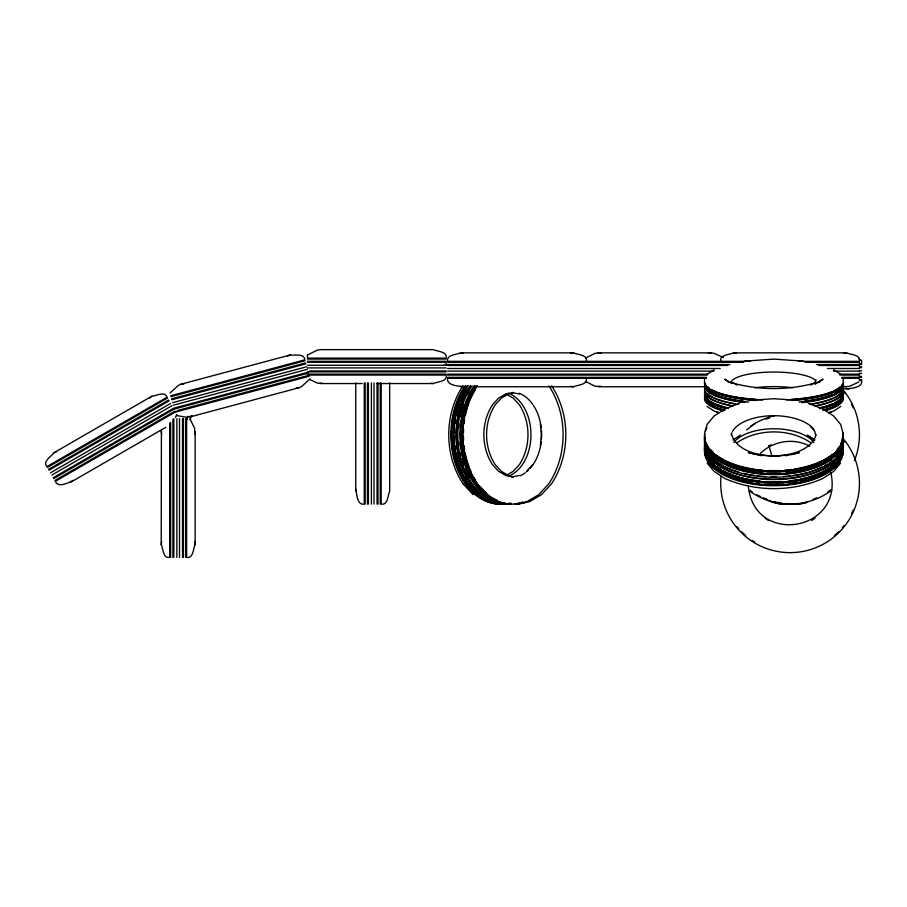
<?xml version="1.0" encoding="UTF-8"?>
<svg xmlns="http://www.w3.org/2000/svg" width="907" height="907" viewBox="0 0 907 907"><rect width="100%" height="100%" fill="white"/><g stroke="black" fill="none" stroke-linecap="round" stroke-linejoin="round"><path stroke-width="1.36" d="M540.391 445.7L541.411 434.725L540.391 423.762M816.028 434.736C808.625 462.491 739.522 463.262 731.7 434.521M169.7 423.161L169.7 557.363C162.999 558.927 163.181 548.531 161.219 544.551L161.412 430.201M161.219 544.551L161.673 541.649M194.676 434.362L194.676 428.569L189.948 418.762M195.13 431.46L195.13 544.551C193.157 548.531 193.35 558.927 186.649 557.363L186.649 418.649M364.24 382.935L364.24 504.088C357.369 505.766 356.406 493.555 356.066 489.338M704.558 433.705L707.12 424.397L714.024 416.064L725.01 408.898M186.581 420.326L187.726 416.302M190.153 419.862L191.298 415.837M816.141 379.965L814.701 382.799L810.733 385.135M462.899 385.849C444.033 414.782 444.033 454.679 462.899 483.601M585.412 358.038L595.207 353.311L598.11 352.857L711.201 352.857L714.104 353.311L723.423 357.596M840.766 406.438L833.601 411.052L828.579 412.764M175.414 417.345L176.922 414.374M840.642 463.024L833.737 471.357L822.638 478.579C792.072 491.991 755.69 491.991 725.124 478.579L714.024 471.357L707.12 463.024M526.525 471.323L532.715 464.611M53.762 452.854C51.291 456.55 42.198 461.584 46.903 466.606L167.035 397.243C165.04 390.656 156.129 396.019 151.696 396.314L53.762 452.854L56.495 451.799M149.406 398.15L151.696 396.314M175.505 411.937L55.384 481.288C57.515 488.261 69.306 482.728 73.002 480.381M746.563 430.009L755.395 423.218M760.27 453.477C773.149 440.825 793.965 437.48 809.883 446.255M732.992 439.963L740.497 435.065M737.176 442.661C757.833 428.331 789.929 428.331 810.586 442.661M818.443 382.108L823.08 379.171L814.985 384.273M707.279 374.103L714.16 369.795M508.578 393.91L501.367 398.128L495.256 404.76C483.692 422.492 483.692 446.958 495.256 464.701L501.367 471.323L507.376 474.849M526.922 501.616L538.724 494.7L548.939 483.601C567.805 454.679 567.805 414.782 548.939 385.849M47.379 467.422L167.5 398.06M48.502 469.373L168.634 400.021M48.978 470.189L169.099 400.837M50.486 472.808L170.607 403.445M51.801 475.087L171.933 405.735M53.309 477.694L173.441 408.343M53.785 478.511L173.906 409.159M54.908 480.472L175.04 411.12M70.712 482.218L165.766 427.344M506.14 475.472L513.203 471.323L519.314 464.701C530.878 446.958 530.878 422.492 519.314 404.76L513.203 398.128L506.14 393.989M170.777 395.747L304.763 359.852C304.537 352.97 294.548 355.85 290.195 354.977L180.958 384.239L178.271 385.43L170.051 393.014M287.508 356.156L290.195 354.977M176.502 415.542L186.819 417.322L192.42 415.814M189.733 417.005L298.97 387.731L301.657 386.541L309.888 378.956M858.838 382.028L849.519 386.314L844.689 386.767M818.001 382.346L820.336 381.428C790.598 390.951 757.164 390.951 727.425 381.428L729.761 382.346M725.124 408.83L739.398 403.354M828.975 412.662L831.526 411.721M171.026 396.654L305.013 360.759M171.604 398.842L305.591 362.947M171.854 399.749L305.84 363.854M172.636 402.663L306.611 366.768M173.316 405.214L307.303 369.308M174.099 408.127L308.074 372.221M174.337 409.034L308.323 373.128M177.205 410.61L308.913 375.317M175.164 412.129L309.151 376.224M785.825 455.768L788.296 455.246M790.768 454.736L799.35 452.616C782.718 457.003 765.043 457.003 748.411 452.616L761.937 455.768M511.741 476.912L519.462 475.472M516.82 504.054L529.507 501.696L541.456 494.7L551.671 483.601C570.537 454.679 570.537 414.782 551.671 385.849M586.376 361.337C587.94 354.637 577.544 354.818 573.564 352.857L460.473 352.857C456.493 354.818 446.097 354.637 447.661 361.337L750.18 361.337M310.217 379.716L317.337 383.094L322.178 383.253M570.662 353.311L573.564 352.857M376.79 383.548L433.331 383.548C437.31 381.575 447.707 381.768 446.142 375.067L307.428 375.067M706.451 378.287L447.661 378.287C446.017 385.396 458.999 386.495 463.375 386.314M708.299 353.311L711.201 352.857M798.364 361.337L859.428 361.337C860.992 354.637 850.607 354.818 846.616 352.857L733.536 352.857C729.545 354.818 719.16 354.637 720.725 361.337M477.037 386.767L573.564 386.767C577.544 384.795 587.94 384.987 586.376 378.287M585.332 381.359L595.207 386.314L601.012 386.314M843.714 353.311L846.616 352.857M842.671 388.99C847.172 388.82 863.419 388.525 861.65 380.509L859.292 380.509M180.958 384.239L183.883 383.933M296.056 388.049L298.97 387.731M744.159 361.156L773.875 359.104L803.602 361.156M756.03 399.908L773.875 398.729L791.732 399.908M779.192 456.198L769.896 456.289M444.022 365.022L448.228 364.977M307.428 359.059L446.142 359.059M307.428 361.315L446.142 361.315M307.428 362.256L446.142 362.256L446.142 365.272M447.661 362.278L743.649 362.278M805.087 362.278L859.428 362.278M859.292 363.548L861.65 363.548L861.65 360.725L858.861 358.911M447.661 364.535L730.01 364.535M816.391 364.535L861.65 364.501M307.428 365.272L443.772 365.272M447.661 365.476L727.97 365.476M818.84 365.476L859.428 365.476M859.292 366.757L861.65 366.757M859.292 367.698L861.65 367.698M307.428 367.913L446.142 367.913M447.661 368.491L720.26 368.491M827.365 368.491L859.428 368.491M859.292 370.714L861.65 370.714M309.797 370.929L446.142 370.929M447.661 371.133L714.024 371.133M833.386 371.133L859.428 371.133M307.428 371.87L446.142 371.87M859.292 373.355L861.65 373.355M307.428 374.126L446.142 374.126M447.661 374.149L707.834 374.149M839.916 374.149L859.428 374.149M447.661 375.09L707.222 375.09M839.916 375.09L859.428 375.09M859.292 376.36L861.65 376.36M447.661 377.346L706.451 377.346M841.877 377.346L861.65 377.312M841.877 378.287L859.428 378.287M859.292 379.568L861.65 379.568M320.239 383.548L362.154 383.548M460.473 386.767L462.4 386.767M598.11 386.767L703.628 386.767M511.911 392.572L513.419 392.55L505.845 393.91L498.635 398.128L492.524 404.76C480.959 422.492 480.959 446.958 492.524 464.701L498.635 471.323L505.845 475.551L513.419 476.912L511.911 476.878M733.536 352.857L736.427 353.311M843.714 386.314L846.616 386.767M846.9 388.684L848.839 388.99M598.11 352.857L601.012 353.311M460.473 352.857L463.375 353.311M570.662 386.314L573.564 386.767M431.392 383.253L433.331 383.548M511.741 392.55L519.462 393.989M719.183 412.764L714.16 411.052L706.995 406.438M716.235 411.721L718.786 412.662M808.352 403.354L822.638 408.83M833.601 369.795L840.483 374.103M732.777 382.482L737.028 385.135M731.62 383.548L724.682 379.171L729.319 382.108M822.751 408.898L833.737 416.064L840.642 424.397L843.204 433.705M807.264 435.065L814.758 439.963M809.055 436.301L814.701 439.986M462.967 483.692L473.114 494.7M810.586 426.347L814.826 431.46L815.699 435.213M768.921 445.7L771.914 455.926M194.676 541.649L195.13 544.551M161.219 431.46L161.673 434.362M830.789 472.377C844.281 531.615 754.023 546.513 748.286 486.016M843.238 379.511L843.238 382.244A69.351 17.947 0 0 1 786.403 399.896M704.524 379.511L704.524 382.244A69.351 17.947 0 0 0 762.742 399.953M389.67 382.935L389.67 491.277C387.708 495.256 387.901 505.653 381.201 504.088L381.201 382.935M380.26 382.935L380.26 504.088M377.992 382.935L377.992 504.088M377.051 382.935L377.051 504.088M374.035 382.935L374.035 504.088M371.405 382.935L371.405 504.088M368.389 382.935L368.389 504.088M367.448 382.935L367.448 504.088M365.181 382.935L365.181 504.088M355.759 382.935L355.759 491.277M185.708 418.649L185.708 557.363M183.452 418.649L183.452 557.363M182.511 418.649L182.511 557.363M179.495 418.649L179.495 557.363M176.854 418.649L176.854 557.363M173.838 418.649L173.838 557.363M172.897 419.453L172.897 557.363M170.641 422.401L170.641 557.363M526.105 502.161A69.351 49.046 90 0 1 514.643 504.088M525.436 502.161A69.351 49.046 90 0 1 517.818 503.873M511.242 504.088A69.351 49.046 90 0 1 465.937 461.266A69.351 49.046 90 0 1 476.572 385.69M522.704 502.161A69.351 49.046 90 0 1 515.085 503.873M509.643 504.088A69.351 49.046 90 0 1 464.339 461.266A69.351 49.046 90 0 1 474.973 385.69M474.633 482.15A68.558 48.479 90 0 1 473.216 479.939M469.928 474.032A68.558 48.479 90 0 1 467.672 469.01M466.289 465.382A68.558 48.479 90 0 1 465.053 461.606M464.316 459.033A68.558 48.479 90 0 1 462.366 449.804M461.652 444.362A68.558 48.479 90 0 1 461.334 440.224M461.414 427.843A68.558 48.479 90 0 1 461.652 425.088M462.819 416.982A68.558 48.479 90 0 1 464.316 410.429M465.053 407.855A68.558 48.479 90 0 1 466.289 404.08M468.76 397.912A68.558 48.479 90 0 1 469.928 395.418M504.984 504.088A69.351 49.046 90 0 1 459.679 461.266A69.351 49.046 90 0 1 470.314 385.69M502.852 504.088A69.351 49.046 90 0 1 457.547 461.266A69.351 49.046 90 0 1 468.182 385.69M490.676 499.36A68.558 48.479 90 0 1 488.295 498.068M469.044 477.649A68.558 48.479 90 0 1 464.872 469.01M463.488 465.382A68.558 48.479 90 0 1 461.527 459.033M460.869 456.414A68.558 48.479 90 0 1 460.03 452.468M459.01 445.734A68.558 48.479 90 0 1 458.625 441.607M458.625 427.843A68.558 48.479 90 0 1 459.01 423.716M460.03 416.982A68.558 48.479 90 0 1 463.488 404.08M467.751 394.194A68.558 48.479 90 0 1 469.044 391.813M486.696 493.272A68.558 48.479 -90 0 1 480.154 486.526M475.472 479.939A68.558 48.479 -90 0 1 474.112 477.649M471.028 471.549A68.558 48.479 -90 0 1 469.928 469.01M468.998 466.606A68.558 48.479 -90 0 1 465.087 452.468M464.622 449.804A68.558 48.479 -90 0 1 464.067 445.734M463.59 440.224A68.558 48.479 -90 0 1 463.443 436.097M463.443 433.365A68.558 48.479 -90 0 1 463.59 429.226M464.067 423.716A68.558 48.479 -90 0 1 464.622 419.646M465.348 415.667A68.558 48.479 -90 0 1 468.998 402.855M469.928 400.452A68.558 48.479 -90 0 1 475.472 389.511M511.242 503.283A68.558 48.479 -90 0 1 508.725 503.192M497.49 500.46A68.558 48.479 -90 0 1 488.102 494.973M487.014 494.1A68.558 48.479 -90 0 1 462.785 436.097M462.785 433.365A68.558 48.479 -90 0 1 476.232 387.312M496.435 500.947A68.558 48.479 -90 0 1 494.02 499.938M491.617 498.737A68.558 48.479 -90 0 1 489.258 497.353M486.957 495.8A68.558 48.479 -90 0 1 480.869 490.574M478.114 487.581A68.558 48.479 -90 0 1 460.597 430.61M460.756 427.843A68.558 48.479 -90 0 1 474.701 386.257M504.984 503.283A68.558 48.479 -90 0 1 498.657 502.693M496.14 502.127A68.558 48.479 -90 0 1 458.693 455.053A68.558 48.479 -90 0 1 470.71 386.257M508.986 504.088A69.351 49.046 -90 0 1 463.67 461.266A69.351 49.046 -90 0 1 474.304 385.69M506.854 504.088A69.351 49.046 -90 0 1 461.538 461.266A69.351 49.046 -90 0 1 472.173 385.69M523.373 502.161A69.351 49.046 90 0 1 469.123 468.624A69.351 49.046 90 0 1 477.241 385.69M519.11 393.241A42.958 30.373 -90 0 1 532.726 404.352M533.407 405.361A42.958 30.373 -90 0 1 541.207 427.73M541.479 430.53A42.958 30.373 -90 0 1 541.479 438.931M541.207 441.732A42.958 30.373 -90 0 1 530.187 468.307M528.35 470.223A42.958 30.373 -90 0 1 526.434 471.923M525.278 472.819A42.958 30.373 -90 0 1 520.369 475.699M502.183 504.088A69.351 49.046 -90 0 1 456.879 461.266A69.351 49.046 -90 0 1 467.513 385.69M500.585 504.088A69.351 49.046 90 0 1 455.28 461.266A69.351 49.046 90 0 1 465.915 385.69M499.927 504.088A69.351 49.046 90 0 1 454.611 461.266A69.351 49.046 90 0 1 465.246 385.69M487.376 500.947A68.558 48.479 90 0 1 484.962 499.938M482.558 498.737A68.558 48.479 90 0 1 480.2 497.353M477.898 495.8A68.558 48.479 90 0 1 471.81 490.574M469.055 487.581A68.558 48.479 90 0 1 451.539 430.61M451.697 427.843A68.558 48.479 90 0 1 465.642 386.257M502.183 503.283A68.558 48.479 90 0 1 499.666 503.192M488.431 500.46A68.558 48.479 90 0 1 479.043 494.973M477.955 494.1A68.558 48.479 90 0 1 453.727 436.097M453.727 433.365A68.558 48.479 90 0 1 467.173 387.312M465.574 482.15A68.558 48.479 90 0 1 464.157 479.939M460.869 474.032A68.558 48.479 90 0 1 458.613 469.01M457.23 465.382A68.558 48.479 90 0 1 455.994 461.606M455.257 459.033A68.558 48.479 90 0 1 453.307 449.804M452.593 444.362A68.558 48.479 90 0 1 452.276 440.224M452.355 427.843A68.558 48.479 90 0 1 452.593 425.088M453.307 419.646A68.558 48.479 90 0 1 455.257 410.429M455.994 407.855A68.558 48.479 90 0 1 457.23 404.08M459.702 397.912A68.558 48.479 90 0 1 460.869 395.418M477.638 493.272A68.558 48.479 -90 0 1 471.096 486.526M466.413 479.939A68.558 48.479 -90 0 1 465.053 477.649M461.969 471.549A68.558 48.479 -90 0 1 460.869 469.01M459.94 466.606A68.558 48.479 -90 0 1 456.028 452.468M455.563 449.804A68.558 48.479 -90 0 1 455.008 445.734M454.532 440.224A68.558 48.479 -90 0 1 454.384 436.097M454.384 433.365A68.558 48.479 -90 0 1 454.532 429.226M455.008 423.716A68.558 48.479 -90 0 1 455.563 419.646M456.289 415.667A68.558 48.479 -90 0 1 459.94 402.855M460.869 400.452A68.558 48.479 -90 0 1 466.413 389.511M508.453 393.241A42.958 30.373 90 0 1 530.958 434.725A42.958 30.373 90 0 1 508.453 476.22M784.079 504.088A69.351 49.046 -90 0 1 765.315 498.805M786.346 504.088A69.351 49.046 90 0 1 773.648 501.718M787.015 504.088A69.351 49.046 -90 0 1 774.317 501.718M791.006 504.088A69.351 49.046 -90 0 1 784.612 503.487M784.748 504.088A69.351 49.046 -90 0 1 769.601 500.698M793.806 504.088A69.351 49.046 -90 0 1 791.255 503.986M789.147 504.088A69.351 49.046 -90 0 1 777.684 502.161M807.525 502.161A69.351 49.046 -90 0 1 790.949 503.702M795.405 504.088A69.351 49.046 90 0 1 791.573 503.873M806.867 502.161A69.351 49.046 90 0 1 804.35 502.92M801.811 503.487A69.351 49.046 90 0 1 799.237 503.873M831.254 489.542A68.558 68.558 0 0 1 827.853 491.934M816.946 497.796A68.558 68.558 0 0 1 813.069 499.315M767.073 499.315A68.558 68.558 0 0 1 763.195 497.796M760.667 496.662A68.558 68.558 0 0 1 756.994 494.769M752.288 491.934A68.558 68.558 0 0 1 750.01 490.358M844.882 393.547A68.558 68.558 0 0 0 842.286 390.293A68.558 17.743 0 0 1 834.678 397.357M851.401 404.08A68.558 68.558 0 0 1 853.147 407.855M842.898 389.783A69.351 69.351 0 0 1 854.417 460.62M831.742 490.177A69.351 69.351 0 0 1 749.545 491.004M815.087 518.203A42.958 42.958 0 0 1 811.55 520.482M768.603 520.482A42.958 42.958 0 0 1 765.066 518.203M768.603 446.085A42.958 42.958 0 0 1 771.063 444.77M843.793 439.407A69.351 69.351 0 0 1 810.053 549.699A69.351 69.351 0 0 1 721.065 476.322M750.69 426.199A69.351 69.351 0 0 1 770.791 416.664M772.129 416.29A69.351 69.351 0 0 1 774.816 415.633M853.147 510.165A68.558 68.558 0 0 1 851.401 513.929M844.043 525.561A68.558 68.558 0 0 1 842.286 527.715M838.556 531.763A68.558 68.558 0 0 1 834.508 535.493M754.624 541.955A68.558 68.558 0 0 1 752.288 540.493M745.645 535.493A68.558 68.558 0 0 1 741.597 531.763M738.774 528.758A68.558 68.558 0 0 1 736.983 526.65M765.78 419.181A68.558 68.558 0 0 1 769.703 417.832M844.882 442.106A68.558 68.558 0 0 0 843.17 439.918A69.351 34.681 0 0 1 771.301 474.61A69.351 34.681 0 0 1 704.716 437.367M843.238 451.051A69.351 34.681 0 0 1 771.301 485.698A69.351 34.681 0 0 1 704.716 448.466M842.433 451.051A68.558 34.273 0 0 1 840.71 458.681M840.097 459.917A68.558 34.273 0 0 1 773.875 485.324M772.515 485.324A68.558 34.273 0 0 1 706.088 456.164M840.097 459.101A68.558 34.273 0 0 1 838.045 462.298M835.358 465.404A68.558 34.273 0 0 1 822.354 474.474M821.198 475.041A68.558 34.273 0 0 1 808.16 479.916M806.867 480.279A68.558 34.273 0 0 1 800.11 481.9M797.31 482.445A68.558 34.273 0 0 1 788.965 483.669M783.512 484.168A68.558 34.273 0 0 1 775.247 484.508M772.515 484.508A68.558 34.273 0 0 1 764.25 484.168M758.796 483.669A68.558 34.273 0 0 1 756.132 483.34M751.858 482.694A68.558 34.273 0 0 1 740.894 480.279M739.602 479.916A68.558 34.273 0 0 1 726.564 475.041M725.407 474.474A68.558 34.273 0 0 1 722.947 473.182M720.612 471.81A68.558 34.273 0 0 1 717.369 469.645M714.512 467.377A68.558 34.273 0 0 1 710.544 463.352M843.238 450.235A69.351 34.681 0 0 1 771.301 484.882A69.351 34.681 0 0 1 704.716 447.65M843.238 448.273A69.351 34.681 0 0 1 771.301 482.932A69.351 34.681 0 0 1 704.716 445.688M842.433 448.273A68.558 34.273 0 0 1 840.71 455.915M840.097 457.151A68.558 34.273 0 0 1 774.997 482.547A68.558 34.273 0 0 1 708.276 458.216M707.664 457.151A68.558 34.273 0 0 1 706.088 453.387M840.097 456.334A68.558 34.273 0 0 1 838.045 459.532M835.358 462.627A68.558 34.273 0 0 1 822.354 471.697M821.198 472.264A68.558 34.273 0 0 1 808.16 477.15M806.867 477.513A68.558 34.273 0 0 1 800.11 479.123M797.31 479.667A68.558 34.273 0 0 1 788.965 480.903M782.14 481.492A68.558 34.273 0 0 1 765.621 481.492M760.145 481.039A68.558 34.273 0 0 1 746.268 478.828M743.547 478.193A68.558 34.273 0 0 1 740.894 477.513M739.602 477.15A68.558 34.273 0 0 1 726.564 472.264M725.407 471.697A68.558 34.273 0 0 1 722.947 470.404M720.612 469.032A68.558 34.273 0 0 1 717.369 466.867M714.512 464.599A68.558 34.273 0 0 1 710.544 460.575M842.796 443.58A69.351 34.681 0 0 1 775.179 482.127A69.351 34.681 0 0 1 704.716 444.872M843.238 444.849A69.351 34.681 0 0 1 771.301 479.508A69.351 34.681 0 0 1 704.716 442.265M842.433 444.849A68.558 34.273 0 0 1 773.875 479.123A68.558 34.273 0 0 1 705.329 444.849M842.002 446.403A68.558 34.273 0 0 1 840.71 450.201M838.805 453.579A68.558 34.273 0 0 1 836.322 456.72M832.343 460.473A68.558 34.273 0 0 1 829.349 462.706M827.15 464.146A68.558 34.273 0 0 1 824.814 465.506M822.354 466.799A68.558 34.273 0 0 1 809.554 471.833M808.16 472.252A68.558 34.273 0 0 1 793.047 475.472M790.303 475.846A68.558 34.273 0 0 1 783.512 476.504M776.619 476.81A68.558 34.273 0 0 1 771.143 476.81M765.621 476.594A68.558 34.273 0 0 1 757.458 475.846M754.715 475.472A68.558 34.273 0 0 1 743.547 473.307M738.207 471.833A68.558 34.273 0 0 1 725.407 466.799M722.947 465.506A68.558 34.273 0 0 1 710.544 455.677M843.238 442.571A69.351 34.681 0 0 1 771.301 477.218A69.351 34.681 0 0 1 704.716 439.986M842.433 439.952A68.558 34.273 0 0 1 841.673 445.065M840.097 448.829A68.558 34.273 0 0 1 770.043 474.18A68.558 34.273 0 0 1 706.088 445.065M840.097 448.013A68.558 34.273 0 0 1 837.218 452.253M831.39 457.797A68.558 34.273 0 0 1 823.601 462.74M821.198 463.942A68.558 34.273 0 0 1 786.256 472.853M780.757 473.239A68.558 34.273 0 0 1 767.005 473.239M762.878 472.966A68.558 34.273 0 0 1 725.407 463.375M724.16 462.74A68.558 34.273 0 0 1 721.768 461.402M719.489 460.008A68.558 34.273 0 0 1 717.369 458.545M713.424 455.303A68.558 34.273 0 0 1 710.544 452.253M843.238 439.135A69.351 34.681 0 0 1 771.301 473.794A69.351 34.681 0 0 1 704.716 436.562M842.796 433.297A69.351 34.681 0 0 1 775.179 471.855A69.351 34.681 0 0 1 704.716 434.6M842.433 437.185A68.558 34.273 0 0 1 840.71 444.815M840.097 446.051A68.558 34.273 0 0 1 770.043 471.402A68.558 34.273 0 0 1 706.088 442.299M842.002 440.201A68.558 34.273 0 0 1 840.71 443.999M839.485 446.312A68.558 34.273 0 0 1 837.218 449.487M832.343 454.271A68.558 34.273 0 0 1 823.601 459.962M822.354 460.597A68.558 34.273 0 0 1 794.475 469.055M791.618 469.475A68.558 34.273 0 0 1 784.884 470.2M779.385 470.529A68.558 34.273 0 0 1 768.376 470.529M762.878 470.2A68.558 34.273 0 0 1 756.132 469.475M754.715 469.27A68.558 34.273 0 0 1 725.407 460.597M724.16 459.962A68.558 34.273 0 0 1 716.371 455.031M713.424 452.536A68.558 34.273 0 0 1 710.544 449.487M842.796 432.492A69.351 34.681 0 0 1 775.179 471.039A69.351 34.681 0 0 1 704.716 433.784M705.306 431.188A69.351 34.681 0 0 1 706.893 427.39M731.167 434.941A42.958 21.473 0 0 1 731.87 432.707M732.391 431.619A42.958 21.473 0 0 1 771.63 415.735A42.958 21.473 0 0 1 813.987 429.487M733.774 442.537A42.958 21.473 0 0 1 773.875 428.762A42.958 21.473 0 0 1 813.987 442.537M843.238 398.615A69.351 17.947 0 0 1 825.676 410.554M723.446 410.939A69.351 17.947 0 0 1 704.524 398.615M842.286 399.772A68.558 17.743 0 0 1 825.075 410.418M722.686 410.418A68.558 17.743 0 0 1 705.329 398.615M840.097 402.3A68.558 17.743 0 0 1 833.25 406.574M832.241 407.016A68.558 17.743 0 0 1 825.075 409.51M722.686 409.51A68.558 17.743 0 0 1 715.521 407.016M714.512 406.574A68.558 17.743 0 0 1 707.664 402.3M843.238 397.708A69.351 17.947 0 0 1 822.921 410.395M724.84 410.395A69.351 17.947 0 0 1 704.524 397.708M843.238 395.52A69.351 17.947 0 0 1 822.921 408.218M724.84 408.218A69.351 17.947 0 0 1 704.524 395.52M842.433 395.52A68.558 17.743 0 0 1 820.007 408.649M725.407 408.071A68.558 17.743 0 0 1 705.329 395.52M842.286 395.769A68.558 17.743 0 0 1 834.678 402.81M833.25 403.49A68.558 17.743 0 0 1 820.007 407.742M725.407 407.164A68.558 17.743 0 0 1 714.512 403.49M713.083 402.81A68.558 17.743 0 0 1 705.918 396.926M843.238 394.613A69.351 17.947 0 0 1 819.316 408.173M728.446 408.173A69.351 17.947 0 0 1 704.524 394.613M842.637 389.364A69.351 17.947 0 0 1 815.438 406.075M732.323 406.075A69.351 17.947 0 0 1 704.524 391.699M842.433 391.699A68.558 17.743 0 0 1 814.962 405.905M732.799 405.905A68.558 17.743 0 0 1 705.329 391.699M833.25 398.026A68.558 17.743 0 0 1 810.926 404.08M735.475 403.853A68.558 17.743 0 0 1 714.512 398.026M713.083 397.357A68.558 17.743 0 0 1 707.664 393.751M843.238 389.148A69.351 17.947 0 0 1 809.962 404.488M737.799 404.488A69.351 17.947 0 0 1 704.524 389.148M843.238 386.246A69.351 17.947 0 0 1 801.822 402.674M744.556 402.504A69.351 17.947 0 0 1 704.524 386.246M842.286 387.402A68.558 17.743 0 0 1 802.865 402.323M744.896 402.323A68.558 17.743 0 0 1 705.329 386.246M842.286 386.484A68.558 17.743 0 0 1 834.678 393.525M833.25 394.205A68.558 17.743 0 0 1 823.737 397.515M822.354 397.878A68.558 17.743 0 0 1 804.214 401.245M743.547 401.245A68.558 17.743 0 0 1 725.407 397.878M724.024 397.515A68.558 17.743 0 0 1 708.492 390.668M843.238 385.328A69.351 17.947 0 0 1 799.01 402.062M748.751 402.062A69.351 17.947 0 0 1 704.524 385.328M843.238 383.151A69.351 17.947 0 0 1 791.834 400.486M755.928 400.486A69.351 17.947 0 0 1 704.524 383.151M842.286 384.307A68.558 17.743 0 0 1 791.618 400.282M756.132 400.282A68.558 17.743 0 0 1 705.329 383.151M840.097 386.836A68.558 17.743 0 0 1 833.25 391.11M832.241 391.552A68.558 17.743 0 0 1 822.354 394.783M821.198 395.078A68.558 17.743 0 0 1 808.16 397.606M806.867 397.788A68.558 17.743 0 0 1 791.618 399.375M756.132 399.375A68.558 17.743 0 0 1 740.894 397.788M739.602 397.606A68.558 17.743 0 0 1 711.757 389.738M709.455 388.298A68.558 17.743 0 0 1 707.664 386.836M731.087 382.187A42.958 11.122 0 0 1 770.134 372.074A42.958 11.122 0 0 1 815.37 380.271M754.873 387.743A42.958 11.122 0 0 1 792.888 387.743M307.462 355.045L307.428 358.118L446.142 358.118C447.707 351.417 437.31 351.61 433.331 349.637L320.239 349.637L317.337 350.091L307.462 355.045"/></g></svg>
